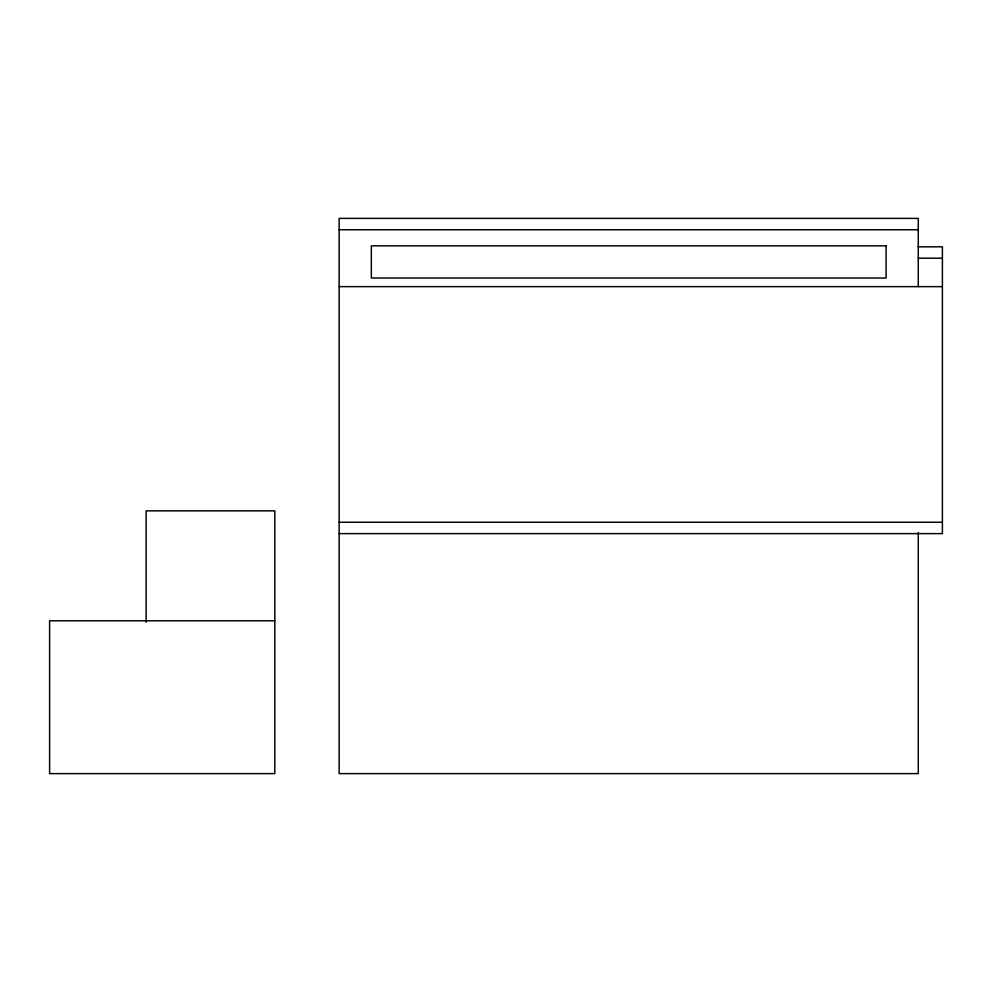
<?xml version="1.0" encoding="UTF-8"?>
<svg xmlns="http://www.w3.org/2000/svg" width="992" height="992" viewBox="0 0 992 992"><rect width="100%" height="100%" fill="white"/><g stroke="black" fill="none" stroke-linecap="round" stroke-linejoin="round"><path stroke-width="1.49" d="M339.152 229.76L918.27 229.76M918.27 246.822L942.4 246.822L942.4 533.622L339.152 533.622M918.27 258.193L942.4 258.193M339.152 286.638L942.4 286.638M339.152 522.238L942.4 522.238M274.809 620.794L49.6 620.794L49.6 773.611L274.809 773.611L274.809 510.868L146.122 510.868L146.122 622.145M918.27 286.638L918.27 218.389L339.152 218.389L339.152 773.611L918.27 773.611L918.27 532.506M886.092 245.842L371.33 245.842L371.33 278.02L886.092 278.02L886.092 245.842"/></g></svg>
